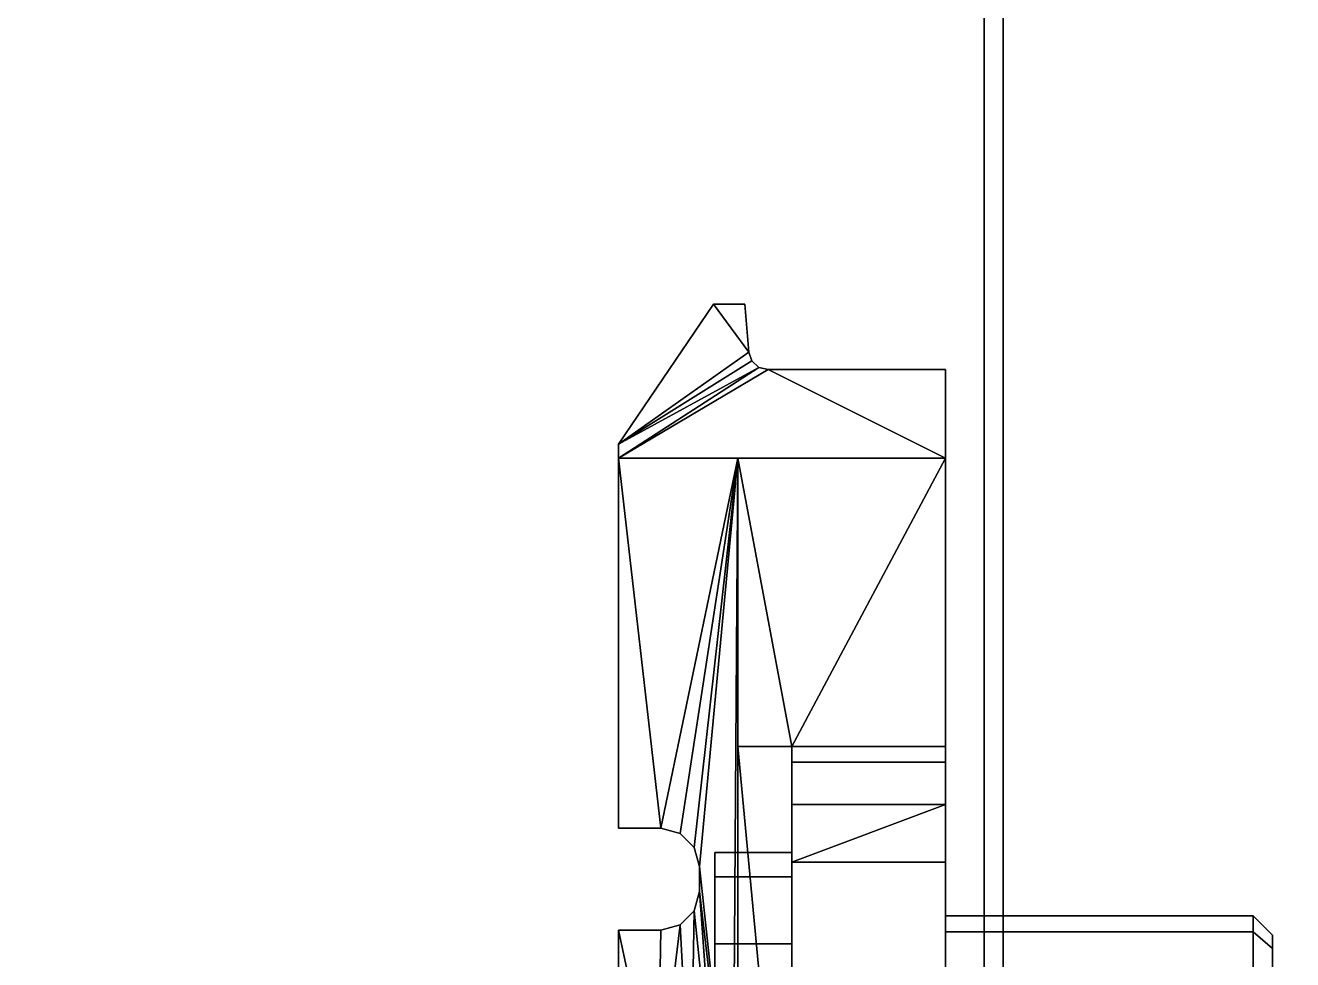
# Model space of a CAD drawing. Extents: x -80 to 3098, y -1530 to 80.
# Drawn here: x 738.57 to 771.52, y -521.79 to -497.5 of the extents above; entities that cross this region are included whole.
import ezdxf

# ---------------------------------------------------------------- set-up
doc = ezdxf.new("R2010")
doc.units = 0

# ---------------------------------------------------------------- blocks, each defined once
blk = doc.blocks.new('Kogan.alacena 2p torre.Suelo1', base_point=(18, 18, 20))
at = {"layer": 'Blanco', "color": 0}
for points in [[(18, 18, 20), (18, 575, 20), (744, 575, 20), (744, 18, 20)], [(18, 18, 38), (18, 575, 38), (744, 575, 38), (744, 18, 38)]]:
    blk.add_3dface(points, dxfattribs=at)
at = {"layer": 'blanco', "color": 0}
blk.add_3dface([(744, 575, 38), (744, 18, 38), (744, 18, 20), (744, 575, 20)], dxfattribs=at)
blk = doc.blocks.new('Kogan.alacena 2p torre.Suelo')
at = {"layer": 'Taladro', "extrusion": (-1, 0, 0)}
blk.add_circle((-67.92, 29, -744), 2.6, dxfattribs=at)
blk.add_circle((-67.92, 29, -744), 2.6, dxfattribs=at)
blk.add_circle((-67.92, 29, -744), 2.6, dxfattribs=at)
at = {"layer": 'Blanco'}
blk.add_blockref('Kogan.alacena 2p torre.Suelo1', (18, 18, 20), dxfattribs=at)
blk = doc.blocks.new('Kogan.alacena 2p torre.Techo1', base_point=(744, 18, 480))
at = {"layer": 'Blanco', "color": 0}
for points in [[(744, 18, 480), (744, 575, 480), (18, 575, 480), (18, 18, 480)], [(744, 18, 462), (744, 575, 462), (18, 575, 462), (18, 18, 462)], [(744, 18, 462), (744, 575, 462), (744, 575, 480), (744, 18, 480)]]:
    blk.add_3dface(points, dxfattribs=at)
blk = doc.blocks.new('Kogan.alacena 2p torre.Techo')
at = {"layer": 'Taladro', "extrusion": (-1, 0, 0)}
blk.add_circle((-67.92, 471, -744), 2.6, dxfattribs=at)
blk.add_circle((-67.92, 471, -744), 2.6, dxfattribs=at)
blk.add_circle((-67.92, 471, -744), 2.6, dxfattribs=at)
at = {"layer": 'Blanco'}
blk.add_blockref('Kogan.alacena 2p torre.Techo1', (744, 18, 480), dxfattribs=at)
blk = doc.blocks.new('Kogan.alacena 2p torre.Lateral Derecho1', base_point=(762, 18, 20))
at = {"layer": 'Blanco', "color": 0}
blk.add_3dface([(744, 18, 20), (744, 575, 20), (744, 575, 480), (744, 18, 480)], dxfattribs=at)
at = {"layer": 'blanco', "color": 0}
for points in [[(744, 18, 20), (744, 575, 20), (762, 575, 20), (762, 18, 20)], [(744, 575, 480), (744, 18, 480), (762, 18, 480), (762, 575, 480)]]:
    blk.add_3dface(points, dxfattribs=at)
blk = doc.blocks.new('Kogan.alacena 2p torre.Lateral Derecho2', base_point=(742.5, 60.75, 384))
at = {"layer": 'ACCESSORY', "color": 0, "invisible_edges": 8}
for points in [[(736.47, 75.25, 363.75), (737.386, 74.006, 363.75), (734, 71.611, 363.75), (736.47, 75.25, 363.75)], [(736.47, 75.25, 353.25), (734, 71.611, 353.25), (737.386, 74.006, 353.25), (736.47, 75.25, 353.25)], [(736.47, 75.25, 363.75), (737.277, 75.25, 363.75), (737.386, 74.006, 363.75), (736.47, 75.25, 363.75)], [(737.277, 75.25, 353.25), (736.47, 75.25, 353.25), (737.386, 74.006, 353.25), (737.277, 75.25, 353.25)], [(737.386, 74.006, 363.75), (737.466, 73.775, 363.75), (734, 71.611, 363.75), (737.386, 74.006, 363.75)], [(737.466, 73.775, 353.25), (737.386, 74.006, 353.25), (734, 71.611, 353.25), (737.466, 73.775, 353.25)], [(737.466, 73.775, 363.75), (737.647, 73.61, 363.75), (734, 71.611, 363.75), (737.466, 73.775, 363.75)], [(737.466, 73.775, 353.25), (734, 71.611, 353.25), (737.647, 73.61, 353.25), (737.466, 73.775, 353.25)], [(737.884, 73.55, 363.75), (734, 71.25, 363.75), (737.647, 73.61, 363.75), (737.884, 73.55, 363.75)], [(734, 71.611, 363.75), (737.647, 73.61, 363.75), (734, 71.25, 363.75), (734, 71.611, 363.75)], [(737.647, 73.61, 353.25), (734, 71.25, 353.25), (737.884, 73.55, 353.25), (737.647, 73.61, 353.25)], [(734, 71.611, 353.25), (734, 71.25, 353.25), (737.647, 73.61, 353.25), (734, 71.611, 353.25)], [(742.5, 71.25, 363.75), (734, 71.25, 363.75), (737.884, 73.55, 363.75), (742.5, 71.25, 363.75)], [(742.5, 71.25, 353.25), (737.884, 73.55, 353.25), (734, 71.25, 353.25), (742.5, 71.25, 353.25)], [(737.884, 73.55, 363.75), (737.647, 73.61, 363.75), (737.647, 73.61, 353.25), (737.884, 73.55, 363.75)], [(737.884, 73.55, 353.25), (737.884, 73.55, 363.75), (737.647, 73.61, 353.25), (737.884, 73.55, 353.25)], [(742.5, 73.55, 363.75), (742.5, 71.25, 363.75), (737.884, 73.55, 363.75), (742.5, 73.55, 363.75)], [(742.5, 73.55, 353.25), (737.884, 73.55, 353.25), (742.5, 71.25, 353.25), (742.5, 73.55, 353.25)], [(742.5, 73.55, 363.75), (742.5, 71.25, 353.25), (742.5, 71.25, 363.75), (742.5, 73.55, 363.75)], [(742.5, 73.55, 353.25), (742.5, 71.25, 353.25), (742.5, 73.55, 363.75), (742.5, 73.55, 353.25)], [(734, 71.25, 363.75), (734, 71.611, 353.25), (734, 71.611, 363.75), (734, 71.25, 363.75)], [(734, 71.25, 363.75), (734, 71.25, 353.25), (734, 71.611, 353.25), (734, 71.25, 363.75)], [(734, 71.25, 364), (737.1, 71.25, 364), (735.1, 61.63, 364), (734, 71.25, 364)], [(734, 61.63, 364), (734, 71.25, 364), (735.1, 61.63, 364), (734, 61.63, 364)], [(734, 71.25, 364), (734, 61.63, 364), (734, 71.25, 363.75), (734, 71.25, 364)], [(734, 71.25, 363.75), (734, 61.63, 364), (734, 71.25, 353.25), (734, 71.25, 363.75)], [(734, 61.63, 353), (734, 71.25, 353.25), (734, 61.63, 364), (734, 61.63, 353)], [(734, 71.25, 353), (734, 71.25, 353.25), (734, 61.63, 353), (734, 71.25, 353)], [(742.5, 71.25, 353.25), (734, 71.25, 353.25), (737.1, 71.25, 353), (742.5, 71.25, 353.25)], [(734, 71.25, 353), (737.1, 71.25, 353), (734, 71.25, 353.25), (734, 71.25, 353)], [(734, 71.25, 353), (735.1, 61.63, 353), (737.1, 71.25, 353), (734, 71.25, 353)], [(734, 71.25, 353), (734, 61.63, 353), (735.1, 61.63, 353), (734, 71.25, 353)], [(735.1, 61.63, 364), (737.1, 71.25, 364), (735.6, 61.496, 364), (735.1, 61.63, 364)], [(735.1, 61.63, 353), (735.6, 61.496, 353), (737.1, 71.25, 353), (735.1, 61.63, 353)], [(735.966, 61.13, 364), (735.6, 61.496, 364), (737.1, 71.25, 364), (735.966, 61.13, 364)], [(735.6, 61.496, 353), (735.966, 61.13, 353), (737.1, 71.25, 353), (735.6, 61.496, 353)], [(736.1, 60.63, 364), (735.966, 61.13, 364), (737.1, 71.25, 364), (736.1, 60.63, 364)], [(735.966, 61.13, 353), (736.1, 60.63, 353), (737.1, 71.25, 353), (735.966, 61.13, 353)], [(736.966, 52.667, 364), (736.1, 60.63, 364), (737.1, 71.25, 364), (736.966, 52.667, 364)], [(737.1, 71.25, 353), (736.1, 60.63, 353), (736.966, 52.667, 353), (737.1, 71.25, 353)], [(736.966, 52.667, 364), (737.1, 71.25, 364), (737.1, 43.25, 364), (736.966, 52.667, 364)], [(737.1, 71.25, 353), (736.966, 52.667, 353), (737.1, 43.25, 353), (737.1, 71.25, 353)], [(737.1, 71.25, 367), (742.5, 71.25, 367), (738.5, 63.75, 367), (737.1, 71.25, 367)], [(737.1, 63.75, 367), (737.1, 71.25, 367), (738.5, 63.75, 367), (737.1, 63.75, 367)], [(737.1, 71.25, 367), (737.1, 63.75, 367), (737.1, 71.25, 364), (737.1, 71.25, 367)], [(742.5, 71.25, 367), (737.1, 71.25, 367), (737.1, 71.25, 364), (742.5, 71.25, 367)], [(742.5, 71.25, 363.75), (742.5, 71.25, 367), (737.1, 71.25, 364), (742.5, 71.25, 363.75)], [(737.1, 71.25, 364), (737.1, 63.75, 367), (737.1, 43.25, 364), (737.1, 71.25, 364)], [(742.5, 71.25, 350), (742.5, 71.25, 353.25), (737.1, 71.25, 353), (742.5, 71.25, 350)], [(737.1, 71.25, 353), (737.1, 43.25, 353), (737.1, 63.75, 350), (737.1, 71.25, 353)], [(737.1, 71.25, 350), (737.1, 71.25, 353), (737.1, 63.75, 350), (737.1, 71.25, 350)], [(737.1, 71.25, 350), (742.5, 71.25, 350), (737.1, 71.25, 353), (737.1, 71.25, 350)], [(737.1, 63.75, 350), (738.5, 63.75, 350), (737.1, 71.25, 350), (737.1, 63.75, 350)], [(742.5, 71.25, 367), (742.5, 63.75, 367), (738.5, 63.75, 367), (742.5, 71.25, 367)], [(742.5, 71.25, 367), (742.5, 71.25, 363.75), (742.5, 63.75, 367), (742.5, 71.25, 367)], [(742.5, 63.75, 367), (742.5, 71.25, 363.75), (742.5, 63.75, 350), (742.5, 63.75, 367)], [(742.5, 71.25, 353.25), (742.5, 63.75, 350), (742.5, 71.25, 363.75), (742.5, 71.25, 353.25)], [(742.5, 71.25, 350), (742.5, 63.75, 350), (742.5, 71.25, 353.25), (742.5, 71.25, 350)], [(738.5, 48.75, 367), (737.1, 43.25, 367), (737.1, 63.75, 367), (738.5, 48.75, 367)], [(737.1, 43.25, 367), (737.1, 43.25, 364), (737.1, 63.75, 367), (737.1, 43.25, 367)], [(738.5, 63.75, 367), (738.5, 48.75, 367), (737.1, 63.75, 367), (738.5, 63.75, 367)], [(737.1, 43.25, 353), (737.1, 43.25, 350), (737.1, 63.75, 350), (737.1, 43.25, 353)], [(738.5, 63.75, 350), (737.1, 63.75, 350), (738.5, 48.75, 350), (738.5, 63.75, 350)], [(737.1, 63.75, 350), (737.1, 43.25, 350), (738.5, 48.75, 350), (737.1, 63.75, 350)], [(738.5, 63.75, 381), (738.5, 63.348, 382.5), (738.5, 56.25, 379.25), (738.5, 63.75, 381)], [(738.5, 63.75, 367), (738.5, 63.75, 381), (738.5, 56.25, 379.25), (738.5, 63.75, 367)], [(738.5, 63.75, 367), (738.5, 60.364, 376.875), (738.5, 61, 374.5), (738.5, 63.75, 367)], [(738.5, 63.75, 367), (738.5, 61, 374.5), (738.5, 60.364, 372.125), (738.5, 63.75, 367)], [(738.5, 63.75, 367), (738.5, 60.364, 372.125), (738.5, 58.625, 370.386), (738.5, 63.75, 367)], [(738.5, 63.75, 367), (738.5, 58.625, 370.386), (738.5, 56.25, 369.75), (738.5, 63.75, 367)], [(738.5, 63.75, 367), (738.5, 56.25, 369.75), (738.5, 48.75, 367), (738.5, 63.75, 367)], [(738.5, 48.75, 350), (738.5, 56.25, 347.25), (738.5, 63.75, 350), (738.5, 48.75, 350)], [(738.5, 56.25, 347.25), (738.5, 58.625, 346.614), (738.5, 63.75, 350), (738.5, 56.25, 347.25)], [(738.5, 58.625, 346.614), (738.5, 60.364, 344.875), (738.5, 63.75, 350), (738.5, 58.625, 346.614)], [(738.5, 60.364, 344.875), (738.5, 61, 342.5), (738.5, 63.75, 350), (738.5, 60.364, 344.875)], [(738.5, 63.75, 350), (738.5, 61, 342.5), (738.5, 63.75, 336), (738.5, 63.75, 350)], [(738.5, 61, 342.5), (738.5, 60.364, 340.125), (738.5, 63.75, 336), (738.5, 61, 342.5)], [(738.5, 60.364, 340.125), (738.5, 58.625, 338.386), (738.5, 63.75, 336), (738.5, 60.364, 340.125)], [(738.5, 58.625, 338.386), (738.5, 63.348, 334.5), (738.5, 63.75, 336), (738.5, 58.625, 338.386)], [(742.5, 63.75, 381), (742.5, 56.25, 377.6), (742.5, 60.75, 384), (742.5, 63.75, 381)], [(742.5, 63.348, 382.5), (742.5, 63.75, 381), (742.5, 60.75, 384), (742.5, 63.348, 382.5)], [(742.5, 63.75, 381), (742.5, 57.8, 377.185), (742.5, 56.25, 377.6), (742.5, 63.75, 381)], [(742.5, 63.75, 381), (742.5, 63.75, 367), (742.5, 56.25, 371.4), (742.5, 63.75, 381)], [(742.5, 63.75, 381), (742.5, 58.935, 376.05), (742.5, 57.8, 377.185), (742.5, 63.75, 381)], [(742.5, 63.75, 381), (742.5, 59.35, 374.5), (742.5, 58.935, 376.05), (742.5, 63.75, 381)], [(742.5, 63.75, 381), (742.5, 58.935, 372.95), (742.5, 59.35, 374.5), (742.5, 63.75, 381)], [(742.5, 63.75, 367), (742.5, 52.025, 361.525), (742.5, 56.25, 371.4), (742.5, 63.75, 367)], [(742.5, 52.025, 361.525), (742.5, 63.75, 367), (742.5, 52.3, 360.5), (742.5, 52.025, 361.525)], [(742.5, 52.3, 360.5), (742.5, 63.75, 367), (742.5, 63.75, 350), (742.5, 52.3, 360.5)], [(742.5, 52.3, 360.5), (742.5, 63.75, 350), (742.5, 52.3, 356.5), (742.5, 52.3, 360.5)], [(742.5, 52.025, 355.475), (742.5, 52.3, 356.5), (742.5, 63.75, 350), (742.5, 52.025, 355.475)], [(742.5, 56.25, 345.6), (742.5, 52.025, 355.475), (742.5, 63.75, 350), (742.5, 56.25, 345.6)], [(742.5, 57.8, 345.185), (742.5, 56.25, 345.6), (742.5, 63.75, 350), (742.5, 57.8, 345.185)], [(742.5, 58.935, 344.05), (742.5, 57.8, 345.185), (742.5, 63.75, 350), (742.5, 58.935, 344.05)], [(742.5, 59.35, 342.5), (742.5, 58.935, 344.05), (742.5, 63.75, 350), (742.5, 59.35, 342.5)], [(742.5, 63.75, 336), (742.5, 59.35, 342.5), (742.5, 63.75, 350), (742.5, 63.75, 336)], [(742.5, 59.35, 342.5), (742.5, 63.75, 336), (742.5, 58.935, 340.95), (742.5, 59.35, 342.5)], [(742.5, 57.8, 339.815), (742.5, 58.935, 340.95), (742.5, 63.75, 336), (742.5, 57.8, 339.815)], [(742.5, 60.75, 333), (742.5, 57.8, 339.815), (742.5, 63.75, 336), (742.5, 60.75, 333)], [(742.5, 63.75, 336), (742.5, 63.348, 334.5), (742.5, 60.75, 333), (742.5, 63.75, 336)], [(738.5, 63.348, 382.5), (738.5, 62.25, 383.598), (738.5, 56.25, 379.25), (738.5, 63.348, 382.5)], [(738.5, 62.25, 333.402), (738.5, 63.348, 334.5), (738.5, 58.625, 338.386), (738.5, 62.25, 333.402)], [(742.5, 62.25, 383.598), (742.5, 63.348, 382.5), (742.5, 60.75, 384), (742.5, 62.25, 383.598)], [(742.5, 63.348, 334.5), (742.5, 62.25, 333.402), (742.5, 60.75, 333), (742.5, 63.348, 334.5)], [(742.5, 60.75, 384), (738.5, 60.75, 384), (742.5, 62.25, 383.598), (742.5, 60.75, 384)], [(738.5, 62.25, 383.598), (738.5, 60.75, 384), (738.5, 56.25, 379.25), (738.5, 62.25, 383.598)], [(738.5, 62.25, 383.598), (742.5, 62.25, 383.598), (738.5, 60.75, 384), (738.5, 62.25, 383.598)], [(738.5, 62.25, 333.402), (738.5, 58.625, 338.386), (738.5, 60.75, 333), (738.5, 62.25, 333.402)], [(736.5, 60.364, 376.875), (736.5, 52.136, 376.875), (736.5, 61, 374.5), (736.5, 60.364, 376.875)], [(736.5, 52.136, 376.875), (736.5, 51.5, 374.5), (736.5, 61, 374.5), (736.5, 52.136, 376.875)], [(736.5, 61, 374.5), (736.5, 51.5, 374.5), (736.5, 60.364, 372.125), (736.5, 61, 374.5)], [(736.5, 60.364, 344.875), (736.5, 52.136, 344.875), (736.5, 61, 342.5), (736.5, 60.364, 344.875)], [(736.5, 52.136, 344.875), (736.5, 51.5, 342.5), (736.5, 61, 342.5), (736.5, 52.136, 344.875)], [(736.5, 61, 342.5), (736.5, 51.5, 342.5), (736.5, 60.364, 340.125), (736.5, 61, 342.5)], [(736.1, 59.98, 364), (736.1, 60.63, 364), (736.966, 52.667, 364), (736.1, 59.98, 364)], [(736.1, 59.98, 353), (736.966, 52.667, 353), (736.1, 60.63, 353), (736.1, 59.98, 353)], [(738.5, 60.75, 384), (738.5, 51.75, 384), (738.5, 56.25, 379.25), (738.5, 60.75, 384)], [(738.5, 58.625, 338.386), (738.5, 56.25, 337.75), (738.5, 60.75, 333), (738.5, 58.625, 338.386)], [(738.5, 60.75, 333), (738.5, 56.25, 337.75), (738.5, 51.75, 333), (738.5, 60.75, 333)], [(742.5, 60.75, 384), (742.5, 56.25, 377.6), (742.5, 51.75, 384), (742.5, 60.75, 384)], [(742.5, 56.25, 339.4), (742.5, 57.8, 339.815), (742.5, 60.75, 333), (742.5, 56.25, 339.4)], [(742.5, 51.75, 333), (742.5, 56.25, 339.4), (742.5, 60.75, 333), (742.5, 51.75, 333)], [(736.5, 58.625, 378.614), (736.5, 53.875, 378.614), (736.5, 60.364, 376.875), (736.5, 58.625, 378.614)], [(736.5, 52.136, 376.875), (736.5, 60.364, 376.875), (736.5, 53.875, 378.614), (736.5, 52.136, 376.875)], [(736.5, 52.136, 372.125), (736.5, 60.364, 372.125), (736.5, 51.5, 374.5), (736.5, 52.136, 372.125)], [(736.5, 58.625, 370.386), (736.5, 60.364, 372.125), (736.5, 52.136, 372.125), (736.5, 58.625, 370.386)], [(736.5, 58.625, 346.614), (736.5, 53.875, 346.614), (736.5, 60.364, 344.875), (736.5, 58.625, 346.614)], [(736.5, 52.136, 344.875), (736.5, 60.364, 344.875), (736.5, 53.875, 346.614), (736.5, 52.136, 344.875)], [(736.5, 52.136, 340.125), (736.5, 60.364, 340.125), (736.5, 51.5, 342.5), (736.5, 52.136, 340.125)], [(736.5, 58.625, 338.386), (736.5, 60.364, 340.125), (736.5, 52.136, 340.125), (736.5, 58.625, 338.386)], [(736.1, 59.98, 364), (736.573, 53.484, 364), (735.966, 59.48, 364), (736.1, 59.98, 364)], [(735.966, 59.48, 353), (736.573, 53.484, 353), (736.1, 59.98, 353), (735.966, 59.48, 353)], [(736.573, 53.484, 364), (736.1, 59.98, 364), (736.966, 52.667, 364), (736.573, 53.484, 364)], [(736.573, 53.484, 353), (736.966, 52.667, 353), (736.1, 59.98, 353), (736.573, 53.484, 353)], [(735.6, 59.114, 364), (735.966, 59.48, 364), (735.875, 54.063, 364), (735.6, 59.114, 364)], [(735.6, 59.114, 353), (735.875, 54.063, 353), (735.966, 59.48, 353), (735.6, 59.114, 353)], [(735.875, 54.063, 364), (735.966, 59.48, 364), (736.573, 53.484, 364), (735.875, 54.063, 364)], [(736.573, 53.484, 353), (735.966, 59.48, 353), (735.875, 54.063, 353), (736.573, 53.484, 353)], [(734, 54.3, 364), (734, 58.98, 364), (735, 54.3, 364), (734, 54.3, 364)], [(734, 58.98, 364), (734, 54.3, 364), (734, 58.98, 353), (734, 58.98, 364)], [(734, 58.98, 364), (735.1, 58.98, 364), (735, 54.3, 364), (734, 58.98, 364)], [(734, 54.3, 364), (734, 54.3, 353), (734, 58.98, 353), (734, 54.3, 364)], [(734, 58.98, 353), (734, 54.3, 353), (735, 54.3, 353), (734, 58.98, 353)], [(735.1, 58.98, 353), (734, 58.98, 353), (735, 54.3, 353), (735.1, 58.98, 353)], [(735.1, 58.98, 364), (735.6, 59.114, 364), (735, 54.3, 364), (735.1, 58.98, 364)], [(735, 54.3, 364), (735.6, 59.114, 364), (735.875, 54.063, 364), (735, 54.3, 364)], [(735, 54.3, 353), (735.875, 54.063, 353), (735.6, 59.114, 353), (735, 54.3, 353)], [(735.1, 58.98, 353), (735, 54.3, 353), (735.6, 59.114, 353), (735.1, 58.98, 353)], [(751, 58.502, 375.8), (751, 58.85, 374.5), (751, 53.65, 374.5), (751, 58.502, 375.8)], [(751, 53.65, 374.5), (751, 58.85, 374.5), (751, 53.998, 373.2), (751, 53.65, 374.5)], [(751, 58.502, 373.2), (751, 53.998, 373.2), (751, 58.85, 374.5), (751, 58.502, 373.2)], [(751, 58.502, 343.8), (751, 58.85, 342.5), (751, 53.65, 342.5), (751, 58.502, 343.8)], [(751, 53.65, 342.5), (751, 58.85, 342.5), (751, 53.998, 341.2), (751, 53.65, 342.5)], [(751, 58.502, 341.2), (751, 53.998, 341.2), (751, 58.85, 342.5), (751, 58.502, 341.2)], [(736.5, 56.25, 379.25), (736.5, 53.875, 378.614), (736.5, 58.625, 378.614), (736.5, 56.25, 379.25)], [(736.5, 53.875, 370.386), (736.5, 58.625, 370.386), (736.5, 52.136, 372.125), (736.5, 53.875, 370.386)], [(736.5, 53.875, 370.386), (736.5, 56.25, 369.75), (736.5, 58.625, 370.386), (736.5, 53.875, 370.386)], [(736.5, 56.25, 347.25), (736.5, 53.875, 346.614), (736.5, 58.625, 346.614), (736.5, 56.25, 347.25)], [(736.5, 53.875, 338.386), (736.5, 58.625, 338.386), (736.5, 52.136, 340.125), (736.5, 53.875, 338.386)], [(736.5, 53.875, 338.386), (736.5, 56.25, 337.75), (736.5, 58.625, 338.386), (736.5, 53.875, 338.386)], [(751, 58.502, 375.8), (751, 53.998, 375.8), (751, 57.55, 376.752), (751, 58.502, 375.8)], [(751, 53.998, 375.8), (751, 58.502, 375.8), (751, 53.65, 374.5), (751, 53.998, 375.8)], [(751, 54.95, 372.248), (751, 53.998, 373.2), (751, 58.502, 373.2), (751, 54.95, 372.248)], [(751, 57.55, 372.248), (751, 54.95, 372.248), (751, 58.502, 373.2), (751, 57.55, 372.248)], [(751, 58.502, 343.8), (751, 53.998, 343.8), (751, 57.55, 344.752), (751, 58.502, 343.8)], [(751, 53.998, 343.8), (751, 58.502, 343.8), (751, 53.65, 342.5), (751, 53.998, 343.8)], [(751, 54.95, 340.248), (751, 53.998, 341.2), (751, 58.502, 341.2), (751, 54.95, 340.248)], [(751, 57.55, 340.248), (751, 54.95, 340.248), (751, 58.502, 341.2), (751, 57.55, 340.248)]]:
    blk.add_3dface(points, dxfattribs=at)
at = {"layer": 'ACCESSORY', "color": 0}
for points in [[(734, 71.611, 363.75), (734, 71.611, 353.25), (736.47, 75.25, 353.25), (736.47, 75.25, 363.75)], [(737.277, 75.25, 353.25), (737.277, 75.25, 363.75), (736.47, 75.25, 363.75), (736.47, 75.25, 353.25)], [(737.277, 75.25, 363.75), (737.277, 75.25, 353.25), (737.386, 74.006, 353.25), (737.386, 74.006, 363.75)], [(737.386, 74.006, 363.75), (737.386, 74.006, 353.25), (737.466, 73.775, 353.25), (737.466, 73.775, 363.75)], [(737.466, 73.775, 363.75), (737.466, 73.775, 353.25), (737.647, 73.61, 353.25), (737.647, 73.61, 363.75)], [(737.884, 73.55, 353.25), (742.5, 73.55, 353.25), (742.5, 73.55, 363.75), (737.884, 73.55, 363.75)], [(734, 71.25, 363.75), (742.5, 71.25, 363.75), (737.1, 71.25, 364), (734, 71.25, 364)], [(738.5, 63.75, 350), (742.5, 63.75, 350), (742.5, 71.25, 350), (737.1, 71.25, 350)], [(742.5, 63.75, 381), (742.5, 63.348, 382.5), (738.5, 63.348, 382.5), (738.5, 63.75, 381)], [(738.5, 63.75, 381), (738.5, 63.75, 367), (742.5, 63.75, 367), (742.5, 63.75, 381)], [(738.5, 58.625, 378.614), (738.5, 60.364, 376.875), (738.5, 63.75, 367), (738.5, 56.25, 379.25)], [(738.5, 63.75, 336), (742.5, 63.75, 336), (742.5, 63.75, 350), (738.5, 63.75, 350)], [(742.5, 63.348, 334.5), (742.5, 63.75, 336), (738.5, 63.75, 336), (738.5, 63.348, 334.5)], [(742.5, 57.8, 371.815), (742.5, 58.935, 372.95), (742.5, 63.75, 381), (742.5, 56.25, 371.4)], [(742.5, 63.348, 382.5), (742.5, 62.25, 383.598), (738.5, 62.25, 383.598), (738.5, 63.348, 382.5)], [(742.5, 62.25, 333.402), (742.5, 63.348, 334.5), (738.5, 63.348, 334.5), (738.5, 62.25, 333.402)], [(742.5, 60.75, 333), (742.5, 62.25, 333.402), (738.5, 62.25, 333.402), (738.5, 60.75, 333)], [(735.1, 61.63, 364), (735.1, 61.63, 353), (734, 61.63, 353), (734, 61.63, 364)], [(735.6, 61.496, 353), (735.1, 61.63, 353), (735.1, 61.63, 364), (735.6, 61.496, 364)], [(735.966, 61.13, 353), (735.6, 61.496, 353), (735.6, 61.496, 364), (735.966, 61.13, 364)], [(736.1, 60.63, 353), (735.966, 61.13, 353), (735.966, 61.13, 364), (736.1, 60.63, 364)], [(738.5, 61, 374.5), (738.5, 60.364, 376.875), (736.5, 60.364, 376.875), (736.5, 61, 374.5)], [(738.5, 60.364, 372.125), (738.5, 61, 374.5), (736.5, 61, 374.5), (736.5, 60.364, 372.125)], [(738.5, 61, 342.5), (738.5, 60.364, 344.875), (736.5, 60.364, 344.875), (736.5, 61, 342.5)], [(738.5, 60.364, 340.125), (738.5, 61, 342.5), (736.5, 61, 342.5), (736.5, 60.364, 340.125)], [(736.1, 60.63, 353), (736.1, 60.63, 364), (736.1, 59.98, 364), (736.1, 59.98, 353)], [(742.5, 51.75, 384), (738.5, 51.75, 384), (738.5, 60.75, 384), (742.5, 60.75, 384)], [(738.5, 51.75, 333), (742.5, 51.75, 333), (742.5, 60.75, 333), (738.5, 60.75, 333)], [(738.5, 60.364, 376.875), (738.5, 58.625, 378.614), (736.5, 58.625, 378.614), (736.5, 60.364, 376.875)], [(738.5, 58.625, 370.386), (738.5, 60.364, 372.125), (736.5, 60.364, 372.125), (736.5, 58.625, 370.386)], [(738.5, 60.364, 344.875), (738.5, 58.625, 346.614), (736.5, 58.625, 346.614), (736.5, 60.364, 344.875)], [(738.5, 58.625, 338.386), (738.5, 60.364, 340.125), (736.5, 60.364, 340.125), (736.5, 58.625, 338.386)], [(735.966, 59.48, 353), (736.1, 59.98, 353), (736.1, 59.98, 364), (735.966, 59.48, 364)], [(735.6, 59.114, 353), (735.966, 59.48, 353), (735.966, 59.48, 364), (735.6, 59.114, 364)], [(750.5, 59.35, 374.5), (750.5, 58.935, 376.05), (742.5, 58.935, 376.05), (742.5, 59.35, 374.5)], [(750.5, 58.935, 372.95), (750.5, 59.35, 374.5), (742.5, 59.35, 374.5), (742.5, 58.935, 372.95)], [(750.5, 59.35, 342.5), (750.5, 58.935, 344.05), (742.5, 58.935, 344.05), (742.5, 59.35, 342.5)], [(750.5, 58.935, 340.95), (750.5, 59.35, 342.5), (742.5, 59.35, 342.5), (742.5, 58.935, 340.95)], [(750.5, 58.935, 376.05), (750.5, 59.35, 374.5), (751, 58.85, 374.5), (751, 58.502, 375.8)], [(750.5, 59.35, 374.5), (750.5, 58.935, 372.95), (751, 58.502, 373.2), (751, 58.85, 374.5)], [(750.5, 58.935, 344.05), (750.5, 59.35, 342.5), (751, 58.85, 342.5), (751, 58.502, 343.8)], [(750.5, 59.35, 342.5), (750.5, 58.935, 340.95), (751, 58.502, 341.2), (751, 58.85, 342.5)], [(735.1, 58.98, 353), (735.1, 58.98, 364), (734, 58.98, 364), (734, 58.98, 353)], [(735.1, 58.98, 353), (735.6, 59.114, 353), (735.6, 59.114, 364), (735.1, 58.98, 364)], [(750.5, 58.935, 376.05), (750.5, 57.8, 377.185), (742.5, 57.8, 377.185), (742.5, 58.935, 376.05)], [(750.5, 57.8, 371.815), (750.5, 58.935, 372.95), (742.5, 58.935, 372.95), (742.5, 57.8, 371.815)], [(750.5, 58.935, 344.05), (750.5, 57.8, 345.185), (742.5, 57.8, 345.185), (742.5, 58.935, 344.05)], [(750.5, 57.8, 339.815), (750.5, 58.935, 340.95), (742.5, 58.935, 340.95), (742.5, 57.8, 339.815)], [(750.5, 57.8, 377.185), (750.5, 58.935, 376.05), (751, 58.502, 375.8), (751, 57.55, 376.752)], [(750.5, 58.935, 372.95), (750.5, 57.8, 371.815), (751, 57.55, 372.248), (751, 58.502, 373.2)], [(750.5, 57.8, 345.185), (750.5, 58.935, 344.05), (751, 58.502, 343.8), (751, 57.55, 344.752)], [(750.5, 58.935, 340.95), (750.5, 57.8, 339.815), (751, 57.55, 340.248), (751, 58.502, 341.2)], [(738.5, 58.625, 378.614), (738.5, 56.25, 379.25), (736.5, 56.25, 379.25), (736.5, 58.625, 378.614)], [(738.5, 56.25, 369.75), (738.5, 58.625, 370.386), (736.5, 58.625, 370.386), (736.5, 56.25, 369.75)], [(738.5, 58.625, 346.614), (738.5, 56.25, 347.25), (736.5, 56.25, 347.25), (736.5, 58.625, 346.614)], [(738.5, 56.25, 337.75), (738.5, 58.625, 338.386), (736.5, 58.625, 338.386), (736.5, 56.25, 337.75)]]:
    blk.add_3dface(points, dxfattribs=at)
blk = doc.blocks.new('Kogan.alacena 2p torre.Lateral Derecho3', base_point=(742.5, 60.75, 145.5))
at = {"layer": 'ACCESSORY', "color": 0, "invisible_edges": 8}
for points in [[(736.47, 75.25, 125.25), (737.386, 74.006, 125.25), (734, 71.611, 125.25), (736.47, 75.25, 125.25)], [(736.47, 75.25, 114.75), (734, 71.611, 114.75), (737.386, 74.006, 114.75), (736.47, 75.25, 114.75)], [(736.47, 75.25, 125.25), (737.277, 75.25, 125.25), (737.386, 74.006, 125.25), (736.47, 75.25, 125.25)], [(737.277, 75.25, 114.75), (736.47, 75.25, 114.75), (737.386, 74.006, 114.75), (737.277, 75.25, 114.75)], [(737.386, 74.006, 125.25), (737.466, 73.775, 125.25), (734, 71.611, 125.25), (737.386, 74.006, 125.25)], [(737.466, 73.775, 114.75), (737.386, 74.006, 114.75), (734, 71.611, 114.75), (737.466, 73.775, 114.75)], [(737.466, 73.775, 125.25), (737.647, 73.61, 125.25), (734, 71.611, 125.25), (737.466, 73.775, 125.25)], [(737.466, 73.775, 114.75), (734, 71.611, 114.75), (737.647, 73.61, 114.75), (737.466, 73.775, 114.75)], [(737.884, 73.55, 125.25), (734, 71.25, 125.25), (737.647, 73.61, 125.25), (737.884, 73.55, 125.25)], [(734, 71.611, 125.25), (737.647, 73.61, 125.25), (734, 71.25, 125.25), (734, 71.611, 125.25)], [(737.647, 73.61, 114.75), (734, 71.25, 114.75), (737.884, 73.55, 114.75), (737.647, 73.61, 114.75)], [(734, 71.611, 114.75), (734, 71.25, 114.75), (737.647, 73.61, 114.75), (734, 71.611, 114.75)], [(742.5, 71.25, 125.25), (734, 71.25, 125.25), (737.884, 73.55, 125.25), (742.5, 71.25, 125.25)], [(742.5, 71.25, 114.75), (737.884, 73.55, 114.75), (734, 71.25, 114.75), (742.5, 71.25, 114.75)], [(737.884, 73.55, 125.25), (737.647, 73.61, 125.25), (737.647, 73.61, 114.75), (737.884, 73.55, 125.25)], [(737.884, 73.55, 114.75), (737.884, 73.55, 125.25), (737.647, 73.61, 114.75), (737.884, 73.55, 114.75)], [(742.5, 73.55, 125.25), (742.5, 71.25, 125.25), (737.884, 73.55, 125.25), (742.5, 73.55, 125.25)], [(742.5, 73.55, 114.75), (737.884, 73.55, 114.75), (742.5, 71.25, 114.75), (742.5, 73.55, 114.75)], [(742.5, 73.55, 125.25), (742.5, 71.25, 114.75), (742.5, 71.25, 125.25), (742.5, 73.55, 125.25)], [(742.5, 73.55, 114.75), (742.5, 71.25, 114.75), (742.5, 73.55, 125.25), (742.5, 73.55, 114.75)], [(734, 71.25, 125.25), (734, 71.611, 114.75), (734, 71.611, 125.25), (734, 71.25, 125.25)], [(734, 71.25, 125.25), (734, 71.25, 114.75), (734, 71.611, 114.75), (734, 71.25, 125.25)], [(734, 71.25, 125.5), (737.1, 71.25, 125.5), (735.1, 61.63, 125.5), (734, 71.25, 125.5)], [(734, 61.63, 125.5), (734, 71.25, 125.5), (735.1, 61.63, 125.5), (734, 61.63, 125.5)], [(734, 71.25, 125.5), (734, 61.63, 125.5), (734, 71.25, 125.25), (734, 71.25, 125.5)], [(734, 71.25, 125.25), (734, 61.63, 125.5), (734, 71.25, 114.75), (734, 71.25, 125.25)], [(734, 61.63, 114.5), (734, 71.25, 114.75), (734, 61.63, 125.5), (734, 61.63, 114.5)], [(734, 71.25, 114.5), (734, 71.25, 114.75), (734, 61.63, 114.5), (734, 71.25, 114.5)], [(742.5, 71.25, 114.75), (734, 71.25, 114.75), (737.1, 71.25, 114.5), (742.5, 71.25, 114.75)], [(734, 71.25, 114.5), (737.1, 71.25, 114.5), (734, 71.25, 114.75), (734, 71.25, 114.5)], [(734, 71.25, 114.5), (735.1, 61.63, 114.5), (737.1, 71.25, 114.5), (734, 71.25, 114.5)], [(734, 71.25, 114.5), (734, 61.63, 114.5), (735.1, 61.63, 114.5), (734, 71.25, 114.5)], [(735.1, 61.63, 125.5), (737.1, 71.25, 125.5), (735.6, 61.496, 125.5), (735.1, 61.63, 125.5)], [(735.1, 61.63, 114.5), (735.6, 61.496, 114.5), (737.1, 71.25, 114.5), (735.1, 61.63, 114.5)], [(735.966, 61.13, 125.5), (735.6, 61.496, 125.5), (737.1, 71.25, 125.5), (735.966, 61.13, 125.5)], [(735.6, 61.496, 114.5), (735.966, 61.13, 114.5), (737.1, 71.25, 114.5), (735.6, 61.496, 114.5)], [(736.1, 60.63, 125.5), (735.966, 61.13, 125.5), (737.1, 71.25, 125.5), (736.1, 60.63, 125.5)], [(735.966, 61.13, 114.5), (736.1, 60.63, 114.5), (737.1, 71.25, 114.5), (735.966, 61.13, 114.5)], [(736.966, 52.667, 125.5), (736.1, 60.63, 125.5), (737.1, 71.25, 125.5), (736.966, 52.667, 125.5)], [(737.1, 71.25, 114.5), (736.1, 60.63, 114.5), (736.966, 52.667, 114.5), (737.1, 71.25, 114.5)], [(736.966, 52.667, 125.5), (737.1, 71.25, 125.5), (737.1, 43.25, 125.5), (736.966, 52.667, 125.5)], [(737.1, 71.25, 114.5), (736.966, 52.667, 114.5), (737.1, 43.25, 114.5), (737.1, 71.25, 114.5)], [(737.1, 71.25, 128.5), (742.5, 71.25, 128.5), (738.5, 63.75, 128.5), (737.1, 71.25, 128.5)], [(737.1, 63.75, 128.5), (737.1, 71.25, 128.5), (738.5, 63.75, 128.5), (737.1, 63.75, 128.5)], [(737.1, 71.25, 128.5), (737.1, 63.75, 128.5), (737.1, 71.25, 125.5), (737.1, 71.25, 128.5)], [(742.5, 71.25, 128.5), (737.1, 71.25, 128.5), (737.1, 71.25, 125.5), (742.5, 71.25, 128.5)], [(742.5, 71.25, 125.25), (742.5, 71.25, 128.5), (737.1, 71.25, 125.5), (742.5, 71.25, 125.25)], [(737.1, 71.25, 125.5), (737.1, 63.75, 128.5), (737.1, 43.25, 125.5), (737.1, 71.25, 125.5)], [(742.5, 71.25, 111.5), (742.5, 71.25, 114.75), (737.1, 71.25, 114.5), (742.5, 71.25, 111.5)], [(737.1, 71.25, 114.5), (737.1, 43.25, 114.5), (737.1, 63.75, 111.5), (737.1, 71.25, 114.5)], [(737.1, 71.25, 111.5), (737.1, 71.25, 114.5), (737.1, 63.75, 111.5), (737.1, 71.25, 111.5)], [(737.1, 71.25, 111.5), (742.5, 71.25, 111.5), (737.1, 71.25, 114.5), (737.1, 71.25, 111.5)], [(737.1, 63.75, 111.5), (738.5, 63.75, 111.5), (737.1, 71.25, 111.5), (737.1, 63.75, 111.5)], [(742.5, 71.25, 128.5), (742.5, 63.75, 128.5), (738.5, 63.75, 128.5), (742.5, 71.25, 128.5)], [(742.5, 71.25, 128.5), (742.5, 71.25, 125.25), (742.5, 63.75, 128.5), (742.5, 71.25, 128.5)], [(742.5, 63.75, 128.5), (742.5, 71.25, 125.25), (742.5, 63.75, 111.5), (742.5, 63.75, 128.5)], [(742.5, 71.25, 114.75), (742.5, 63.75, 111.5), (742.5, 71.25, 125.25), (742.5, 71.25, 114.75)], [(742.5, 71.25, 111.5), (742.5, 63.75, 111.5), (742.5, 71.25, 114.75), (742.5, 71.25, 111.5)], [(738.5, 48.75, 128.5), (737.1, 43.25, 128.5), (737.1, 63.75, 128.5), (738.5, 48.75, 128.5)], [(737.1, 43.25, 128.5), (737.1, 43.25, 125.5), (737.1, 63.75, 128.5), (737.1, 43.25, 128.5)], [(738.5, 63.75, 128.5), (738.5, 48.75, 128.5), (737.1, 63.75, 128.5), (738.5, 63.75, 128.5)], [(737.1, 43.25, 114.5), (737.1, 43.25, 111.5), (737.1, 63.75, 111.5), (737.1, 43.25, 114.5)], [(738.5, 63.75, 111.5), (737.1, 63.75, 111.5), (738.5, 48.75, 111.5), (738.5, 63.75, 111.5)], [(737.1, 63.75, 111.5), (737.1, 43.25, 111.5), (738.5, 48.75, 111.5), (737.1, 63.75, 111.5)], [(738.5, 63.75, 142.5), (738.5, 63.348, 144), (738.5, 56.25, 140.75), (738.5, 63.75, 142.5)], [(738.5, 63.75, 128.5), (738.5, 63.75, 142.5), (738.5, 56.25, 140.75), (738.5, 63.75, 128.5)], [(738.5, 63.75, 128.5), (738.5, 60.364, 138.375), (738.5, 61, 136), (738.5, 63.75, 128.5)], [(738.5, 63.75, 128.5), (738.5, 61, 136), (738.5, 60.364, 133.625), (738.5, 63.75, 128.5)], [(738.5, 63.75, 128.5), (738.5, 60.364, 133.625), (738.5, 58.625, 131.886), (738.5, 63.75, 128.5)], [(738.5, 63.75, 128.5), (738.5, 58.625, 131.886), (738.5, 56.25, 131.25), (738.5, 63.75, 128.5)], [(738.5, 63.75, 128.5), (738.5, 56.25, 131.25), (738.5, 48.75, 128.5), (738.5, 63.75, 128.5)], [(738.5, 48.75, 111.5), (738.5, 56.25, 108.75), (738.5, 63.75, 111.5), (738.5, 48.75, 111.5)], [(738.5, 56.25, 108.75), (738.5, 58.625, 108.114), (738.5, 63.75, 111.5), (738.5, 56.25, 108.75)], [(738.5, 58.625, 108.114), (738.5, 60.364, 106.375), (738.5, 63.75, 111.5), (738.5, 58.625, 108.114)], [(738.5, 60.364, 106.375), (738.5, 61, 104), (738.5, 63.75, 111.5), (738.5, 60.364, 106.375)], [(738.5, 63.75, 111.5), (738.5, 61, 104), (738.5, 63.75, 97.5), (738.5, 63.75, 111.5)], [(738.5, 61, 104), (738.5, 60.364, 101.625), (738.5, 63.75, 97.5), (738.5, 61, 104)], [(738.5, 60.364, 101.625), (738.5, 58.625, 99.886), (738.5, 63.75, 97.5), (738.5, 60.364, 101.625)], [(738.5, 58.625, 99.886), (738.5, 63.348, 96), (738.5, 63.75, 97.5), (738.5, 58.625, 99.886)], [(742.5, 63.75, 142.5), (742.5, 56.25, 139.1), (742.5, 60.75, 145.5), (742.5, 63.75, 142.5)], [(742.5, 63.348, 144), (742.5, 63.75, 142.5), (742.5, 60.75, 145.5), (742.5, 63.348, 144)], [(742.5, 63.75, 142.5), (742.5, 57.8, 138.685), (742.5, 56.25, 139.1), (742.5, 63.75, 142.5)], [(742.5, 63.75, 142.5), (742.5, 63.75, 128.5), (742.5, 56.25, 132.9), (742.5, 63.75, 142.5)], [(742.5, 63.75, 142.5), (742.5, 58.935, 137.55), (742.5, 57.8, 138.685), (742.5, 63.75, 142.5)], [(742.5, 63.75, 142.5), (742.5, 59.35, 136), (742.5, 58.935, 137.55), (742.5, 63.75, 142.5)], [(742.5, 63.75, 142.5), (742.5, 58.935, 134.45), (742.5, 59.35, 136), (742.5, 63.75, 142.5)], [(742.5, 63.75, 128.5), (742.5, 52.025, 123.025), (742.5, 56.25, 132.9), (742.5, 63.75, 128.5)], [(742.5, 52.025, 123.025), (742.5, 63.75, 128.5), (742.5, 52.3, 122), (742.5, 52.025, 123.025)], [(742.5, 52.3, 122), (742.5, 63.75, 128.5), (742.5, 63.75, 111.5), (742.5, 52.3, 122)], [(742.5, 52.3, 122), (742.5, 63.75, 111.5), (742.5, 52.3, 118), (742.5, 52.3, 122)], [(742.5, 52.025, 116.975), (742.5, 52.3, 118), (742.5, 63.75, 111.5), (742.5, 52.025, 116.975)], [(742.5, 56.25, 107.1), (742.5, 52.025, 116.975), (742.5, 63.75, 111.5), (742.5, 56.25, 107.1)], [(742.5, 57.8, 106.685), (742.5, 56.25, 107.1), (742.5, 63.75, 111.5), (742.5, 57.8, 106.685)], [(742.5, 58.935, 105.55), (742.5, 57.8, 106.685), (742.5, 63.75, 111.5), (742.5, 58.935, 105.55)], [(742.5, 59.35, 104), (742.5, 58.935, 105.55), (742.5, 63.75, 111.5), (742.5, 59.35, 104)], [(742.5, 63.75, 97.5), (742.5, 59.35, 104), (742.5, 63.75, 111.5), (742.5, 63.75, 97.5)], [(742.5, 59.35, 104), (742.5, 63.75, 97.5), (742.5, 58.935, 102.45), (742.5, 59.35, 104)], [(742.5, 57.8, 101.315), (742.5, 58.935, 102.45), (742.5, 63.75, 97.5), (742.5, 57.8, 101.315)], [(742.5, 60.75, 94.5), (742.5, 57.8, 101.315), (742.5, 63.75, 97.5), (742.5, 60.75, 94.5)], [(742.5, 63.75, 97.5), (742.5, 63.348, 96), (742.5, 60.75, 94.5), (742.5, 63.75, 97.5)], [(738.5, 63.348, 144), (738.5, 62.25, 145.098), (738.5, 56.25, 140.75), (738.5, 63.348, 144)], [(738.5, 62.25, 94.902), (738.5, 63.348, 96), (738.5, 58.625, 99.886), (738.5, 62.25, 94.902)], [(742.5, 62.25, 145.098), (742.5, 63.348, 144), (742.5, 60.75, 145.5), (742.5, 62.25, 145.098)], [(742.5, 63.348, 96), (742.5, 62.25, 94.902), (742.5, 60.75, 94.5), (742.5, 63.348, 96)], [(742.5, 60.75, 145.5), (738.5, 60.75, 145.5), (742.5, 62.25, 145.098), (742.5, 60.75, 145.5)], [(738.5, 62.25, 145.098), (738.5, 60.75, 145.5), (738.5, 56.25, 140.75), (738.5, 62.25, 145.098)], [(738.5, 62.25, 145.098), (742.5, 62.25, 145.098), (738.5, 60.75, 145.5), (738.5, 62.25, 145.098)], [(738.5, 62.25, 94.902), (738.5, 58.625, 99.886), (738.5, 60.75, 94.5), (738.5, 62.25, 94.902)], [(736.5, 60.364, 138.375), (736.5, 52.136, 138.375), (736.5, 61, 136), (736.5, 60.364, 138.375)], [(736.5, 52.136, 138.375), (736.5, 51.5, 136), (736.5, 61, 136), (736.5, 52.136, 138.375)], [(736.5, 61, 136), (736.5, 51.5, 136), (736.5, 60.364, 133.625), (736.5, 61, 136)], [(736.5, 60.364, 106.375), (736.5, 52.136, 106.375), (736.5, 61, 104), (736.5, 60.364, 106.375)], [(736.5, 52.136, 106.375), (736.5, 51.5, 104), (736.5, 61, 104), (736.5, 52.136, 106.375)], [(736.5, 61, 104), (736.5, 51.5, 104), (736.5, 60.364, 101.625), (736.5, 61, 104)], [(736.1, 59.98, 125.5), (736.1, 60.63, 125.5), (736.966, 52.667, 125.5), (736.1, 59.98, 125.5)], [(736.1, 59.98, 114.5), (736.966, 52.667, 114.5), (736.1, 60.63, 114.5), (736.1, 59.98, 114.5)], [(738.5, 60.75, 145.5), (738.5, 51.75, 145.5), (738.5, 56.25, 140.75), (738.5, 60.75, 145.5)], [(738.5, 58.625, 99.886), (738.5, 56.25, 99.25), (738.5, 60.75, 94.5), (738.5, 58.625, 99.886)], [(738.5, 60.75, 94.5), (738.5, 56.25, 99.25), (738.5, 51.75, 94.5), (738.5, 60.75, 94.5)], [(742.5, 60.75, 145.5), (742.5, 56.25, 139.1), (742.5, 51.75, 145.5), (742.5, 60.75, 145.5)], [(742.5, 56.25, 100.9), (742.5, 57.8, 101.315), (742.5, 60.75, 94.5), (742.5, 56.25, 100.9)], [(742.5, 51.75, 94.5), (742.5, 56.25, 100.9), (742.5, 60.75, 94.5), (742.5, 51.75, 94.5)], [(736.5, 58.625, 140.114), (736.5, 53.875, 140.114), (736.5, 60.364, 138.375), (736.5, 58.625, 140.114)], [(736.5, 52.136, 138.375), (736.5, 60.364, 138.375), (736.5, 53.875, 140.114), (736.5, 52.136, 138.375)], [(736.5, 52.136, 133.625), (736.5, 60.364, 133.625), (736.5, 51.5, 136), (736.5, 52.136, 133.625)], [(736.5, 58.625, 131.886), (736.5, 60.364, 133.625), (736.5, 52.136, 133.625), (736.5, 58.625, 131.886)], [(736.5, 58.625, 108.114), (736.5, 53.875, 108.114), (736.5, 60.364, 106.375), (736.5, 58.625, 108.114)], [(736.5, 52.136, 106.375), (736.5, 60.364, 106.375), (736.5, 53.875, 108.114), (736.5, 52.136, 106.375)], [(736.5, 52.136, 101.625), (736.5, 60.364, 101.625), (736.5, 51.5, 104), (736.5, 52.136, 101.625)], [(736.5, 58.625, 99.886), (736.5, 60.364, 101.625), (736.5, 52.136, 101.625), (736.5, 58.625, 99.886)], [(736.1, 59.98, 125.5), (736.573, 53.484, 125.5), (735.966, 59.48, 125.5), (736.1, 59.98, 125.5)], [(735.966, 59.48, 114.5), (736.573, 53.484, 114.5), (736.1, 59.98, 114.5), (735.966, 59.48, 114.5)], [(736.573, 53.484, 125.5), (736.1, 59.98, 125.5), (736.966, 52.667, 125.5), (736.573, 53.484, 125.5)], [(736.573, 53.484, 114.5), (736.966, 52.667, 114.5), (736.1, 59.98, 114.5), (736.573, 53.484, 114.5)], [(735.6, 59.114, 125.5), (735.966, 59.48, 125.5), (735.875, 54.063, 125.5), (735.6, 59.114, 125.5)], [(735.6, 59.114, 114.5), (735.875, 54.063, 114.5), (735.966, 59.48, 114.5), (735.6, 59.114, 114.5)], [(735.875, 54.063, 125.5), (735.966, 59.48, 125.5), (736.573, 53.484, 125.5), (735.875, 54.063, 125.5)], [(736.573, 53.484, 114.5), (735.966, 59.48, 114.5), (735.875, 54.063, 114.5), (736.573, 53.484, 114.5)], [(734, 54.3, 125.5), (734, 58.98, 125.5), (735, 54.3, 125.5), (734, 54.3, 125.5)], [(734, 58.98, 125.5), (734, 54.3, 125.5), (734, 58.98, 114.5), (734, 58.98, 125.5)], [(734, 58.98, 125.5), (735.1, 58.98, 125.5), (735, 54.3, 125.5), (734, 58.98, 125.5)], [(734, 54.3, 125.5), (734, 54.3, 114.5), (734, 58.98, 114.5), (734, 54.3, 125.5)], [(734, 58.98, 114.5), (734, 54.3, 114.5), (735, 54.3, 114.5), (734, 58.98, 114.5)], [(735.1, 58.98, 114.5), (734, 58.98, 114.5), (735, 54.3, 114.5), (735.1, 58.98, 114.5)], [(735.1, 58.98, 125.5), (735.6, 59.114, 125.5), (735, 54.3, 125.5), (735.1, 58.98, 125.5)], [(735, 54.3, 125.5), (735.6, 59.114, 125.5), (735.875, 54.063, 125.5), (735, 54.3, 125.5)], [(735, 54.3, 114.5), (735.875, 54.063, 114.5), (735.6, 59.114, 114.5), (735, 54.3, 114.5)], [(735.1, 58.98, 114.5), (735, 54.3, 114.5), (735.6, 59.114, 114.5), (735.1, 58.98, 114.5)], [(751, 58.502, 137.3), (751, 58.85, 136), (751, 53.65, 136), (751, 58.502, 137.3)], [(751, 53.65, 136), (751, 58.85, 136), (751, 53.998, 134.7), (751, 53.65, 136)], [(751, 58.502, 134.7), (751, 53.998, 134.7), (751, 58.85, 136), (751, 58.502, 134.7)], [(751, 58.502, 105.3), (751, 58.85, 104), (751, 53.65, 104), (751, 58.502, 105.3)], [(751, 53.65, 104), (751, 58.85, 104), (751, 53.998, 102.7), (751, 53.65, 104)], [(751, 58.502, 102.7), (751, 53.998, 102.7), (751, 58.85, 104), (751, 58.502, 102.7)], [(736.5, 56.25, 140.75), (736.5, 53.875, 140.114), (736.5, 58.625, 140.114), (736.5, 56.25, 140.75)], [(736.5, 53.875, 131.886), (736.5, 58.625, 131.886), (736.5, 52.136, 133.625), (736.5, 53.875, 131.886)], [(736.5, 53.875, 131.886), (736.5, 56.25, 131.25), (736.5, 58.625, 131.886), (736.5, 53.875, 131.886)], [(736.5, 56.25, 108.75), (736.5, 53.875, 108.114), (736.5, 58.625, 108.114), (736.5, 56.25, 108.75)], [(736.5, 53.875, 99.886), (736.5, 58.625, 99.886), (736.5, 52.136, 101.625), (736.5, 53.875, 99.886)], [(736.5, 53.875, 99.886), (736.5, 56.25, 99.25), (736.5, 58.625, 99.886), (736.5, 53.875, 99.886)], [(751, 58.502, 137.3), (751, 53.998, 137.3), (751, 57.55, 138.252), (751, 58.502, 137.3)], [(751, 53.998, 137.3), (751, 58.502, 137.3), (751, 53.65, 136), (751, 53.998, 137.3)], [(751, 54.95, 133.748), (751, 53.998, 134.7), (751, 58.502, 134.7), (751, 54.95, 133.748)], [(751, 57.55, 133.748), (751, 54.95, 133.748), (751, 58.502, 134.7), (751, 57.55, 133.748)], [(751, 58.502, 105.3), (751, 53.998, 105.3), (751, 57.55, 106.252), (751, 58.502, 105.3)], [(751, 53.998, 105.3), (751, 58.502, 105.3), (751, 53.65, 104), (751, 53.998, 105.3)], [(751, 54.95, 101.748), (751, 53.998, 102.7), (751, 58.502, 102.7), (751, 54.95, 101.748)], [(751, 57.55, 101.748), (751, 54.95, 101.748), (751, 58.502, 102.7), (751, 57.55, 101.748)]]:
    blk.add_3dface(points, dxfattribs=at)
at = {"layer": 'ACCESSORY', "color": 0}
for points in [[(734, 71.611, 125.25), (734, 71.611, 114.75), (736.47, 75.25, 114.75), (736.47, 75.25, 125.25)], [(737.277, 75.25, 114.75), (737.277, 75.25, 125.25), (736.47, 75.25, 125.25), (736.47, 75.25, 114.75)], [(737.277, 75.25, 125.25), (737.277, 75.25, 114.75), (737.386, 74.006, 114.75), (737.386, 74.006, 125.25)], [(737.386, 74.006, 125.25), (737.386, 74.006, 114.75), (737.466, 73.775, 114.75), (737.466, 73.775, 125.25)], [(737.466, 73.775, 125.25), (737.466, 73.775, 114.75), (737.647, 73.61, 114.75), (737.647, 73.61, 125.25)], [(737.884, 73.55, 114.75), (742.5, 73.55, 114.75), (742.5, 73.55, 125.25), (737.884, 73.55, 125.25)], [(734, 71.25, 125.25), (742.5, 71.25, 125.25), (737.1, 71.25, 125.5), (734, 71.25, 125.5)], [(738.5, 63.75, 111.5), (742.5, 63.75, 111.5), (742.5, 71.25, 111.5), (737.1, 71.25, 111.5)], [(742.5, 63.75, 142.5), (742.5, 63.348, 144), (738.5, 63.348, 144), (738.5, 63.75, 142.5)], [(738.5, 63.75, 142.5), (738.5, 63.75, 128.5), (742.5, 63.75, 128.5), (742.5, 63.75, 142.5)], [(738.5, 58.625, 140.114), (738.5, 60.364, 138.375), (738.5, 63.75, 128.5), (738.5, 56.25, 140.75)], [(738.5, 63.75, 97.5), (742.5, 63.75, 97.5), (742.5, 63.75, 111.5), (738.5, 63.75, 111.5)], [(742.5, 63.348, 96), (742.5, 63.75, 97.5), (738.5, 63.75, 97.5), (738.5, 63.348, 96)], [(742.5, 57.8, 133.315), (742.5, 58.935, 134.45), (742.5, 63.75, 142.5), (742.5, 56.25, 132.9)], [(742.5, 63.348, 144), (742.5, 62.25, 145.098), (738.5, 62.25, 145.098), (738.5, 63.348, 144)], [(742.5, 62.25, 94.902), (742.5, 63.348, 96), (738.5, 63.348, 96), (738.5, 62.25, 94.902)], [(742.5, 60.75, 94.5), (742.5, 62.25, 94.902), (738.5, 62.25, 94.902), (738.5, 60.75, 94.5)], [(735.1, 61.63, 125.5), (735.1, 61.63, 114.5), (734, 61.63, 114.5), (734, 61.63, 125.5)], [(735.6, 61.496, 114.5), (735.1, 61.63, 114.5), (735.1, 61.63, 125.5), (735.6, 61.496, 125.5)], [(735.966, 61.13, 114.5), (735.6, 61.496, 114.5), (735.6, 61.496, 125.5), (735.966, 61.13, 125.5)], [(736.1, 60.63, 114.5), (735.966, 61.13, 114.5), (735.966, 61.13, 125.5), (736.1, 60.63, 125.5)], [(738.5, 61, 136), (738.5, 60.364, 138.375), (736.5, 60.364, 138.375), (736.5, 61, 136)], [(738.5, 60.364, 133.625), (738.5, 61, 136), (736.5, 61, 136), (736.5, 60.364, 133.625)], [(738.5, 61, 104), (738.5, 60.364, 106.375), (736.5, 60.364, 106.375), (736.5, 61, 104)], [(738.5, 60.364, 101.625), (738.5, 61, 104), (736.5, 61, 104), (736.5, 60.364, 101.625)], [(736.1, 60.63, 114.5), (736.1, 60.63, 125.5), (736.1, 59.98, 125.5), (736.1, 59.98, 114.5)], [(742.5, 51.75, 145.5), (738.5, 51.75, 145.5), (738.5, 60.75, 145.5), (742.5, 60.75, 145.5)], [(738.5, 51.75, 94.5), (742.5, 51.75, 94.5), (742.5, 60.75, 94.5), (738.5, 60.75, 94.5)], [(738.5, 60.364, 138.375), (738.5, 58.625, 140.114), (736.5, 58.625, 140.114), (736.5, 60.364, 138.375)], [(738.5, 58.625, 131.886), (738.5, 60.364, 133.625), (736.5, 60.364, 133.625), (736.5, 58.625, 131.886)], [(738.5, 60.364, 106.375), (738.5, 58.625, 108.114), (736.5, 58.625, 108.114), (736.5, 60.364, 106.375)], [(738.5, 58.625, 99.886), (738.5, 60.364, 101.625), (736.5, 60.364, 101.625), (736.5, 58.625, 99.886)], [(735.966, 59.48, 114.5), (736.1, 59.98, 114.5), (736.1, 59.98, 125.5), (735.966, 59.48, 125.5)], [(735.6, 59.114, 114.5), (735.966, 59.48, 114.5), (735.966, 59.48, 125.5), (735.6, 59.114, 125.5)], [(750.5, 59.35, 136), (750.5, 58.935, 137.55), (742.5, 58.935, 137.55), (742.5, 59.35, 136)], [(750.5, 58.935, 134.45), (750.5, 59.35, 136), (742.5, 59.35, 136), (742.5, 58.935, 134.45)], [(750.5, 59.35, 104), (750.5, 58.935, 105.55), (742.5, 58.935, 105.55), (742.5, 59.35, 104)], [(750.5, 58.935, 102.45), (750.5, 59.35, 104), (742.5, 59.35, 104), (742.5, 58.935, 102.45)], [(750.5, 58.935, 137.55), (750.5, 59.35, 136), (751, 58.85, 136), (751, 58.502, 137.3)], [(750.5, 59.35, 136), (750.5, 58.935, 134.45), (751, 58.502, 134.7), (751, 58.85, 136)], [(750.5, 58.935, 105.55), (750.5, 59.35, 104), (751, 58.85, 104), (751, 58.502, 105.3)], [(750.5, 59.35, 104), (750.5, 58.935, 102.45), (751, 58.502, 102.7), (751, 58.85, 104)], [(735.1, 58.98, 114.5), (735.1, 58.98, 125.5), (734, 58.98, 125.5), (734, 58.98, 114.5)], [(735.1, 58.98, 114.5), (735.6, 59.114, 114.5), (735.6, 59.114, 125.5), (735.1, 58.98, 125.5)], [(750.5, 58.935, 137.55), (750.5, 57.8, 138.685), (742.5, 57.8, 138.685), (742.5, 58.935, 137.55)], [(750.5, 57.8, 133.315), (750.5, 58.935, 134.45), (742.5, 58.935, 134.45), (742.5, 57.8, 133.315)], [(750.5, 58.935, 105.55), (750.5, 57.8, 106.685), (742.5, 57.8, 106.685), (742.5, 58.935, 105.55)], [(750.5, 57.8, 101.315), (750.5, 58.935, 102.45), (742.5, 58.935, 102.45), (742.5, 57.8, 101.315)], [(750.5, 57.8, 138.685), (750.5, 58.935, 137.55), (751, 58.502, 137.3), (751, 57.55, 138.252)], [(750.5, 58.935, 134.45), (750.5, 57.8, 133.315), (751, 57.55, 133.748), (751, 58.502, 134.7)], [(750.5, 57.8, 106.685), (750.5, 58.935, 105.55), (751, 58.502, 105.3), (751, 57.55, 106.252)], [(750.5, 58.935, 102.45), (750.5, 57.8, 101.315), (751, 57.55, 101.748), (751, 58.502, 102.7)], [(738.5, 58.625, 140.114), (738.5, 56.25, 140.75), (736.5, 56.25, 140.75), (736.5, 58.625, 140.114)], [(738.5, 56.25, 131.25), (738.5, 58.625, 131.886), (736.5, 58.625, 131.886), (736.5, 56.25, 131.25)], [(738.5, 58.625, 108.114), (738.5, 56.25, 108.75), (736.5, 56.25, 108.75), (736.5, 58.625, 108.114)], [(738.5, 56.25, 99.25), (738.5, 58.625, 99.886), (736.5, 58.625, 99.886), (736.5, 56.25, 99.25)]]:
    blk.add_3dface(points, dxfattribs=at)
blk = doc.blocks.new('Kogan.alacena 2p torre.Lateral Derecho')
for name, p in [('Kogan.alacena 2p torre.Lateral Derecho2', (742.5, 60.75, 384)), ('Kogan.alacena 2p torre.Lateral Derecho3', (742.5, 60.75, 145.5))]:
    blk.add_blockref(name, p)
at = {"layer": 'Blanco'}
blk.add_blockref('Kogan.alacena 2p torre.Lateral Derecho1', (762, 18, 20), dxfattribs=at)
blk = doc.blocks.new('Kogan.alacena 2p torre.Mobile Shelf [2]1', base_point=(18.5, 577, 241))
at = {"layer": 'Blanco', "color": 0}
for points in [[(18.5, 577, 241), (18.5, 23, 241), (743.5, 23, 241), (743.5, 577, 241)], [(18.5, 577, 259), (18.5, 23, 259), (743.5, 23, 259), (743.5, 577, 259)], [(743.5, 23, 241), (743.5, 23, 259), (743.5, 577, 259), (743.5, 577, 241)]]:
    blk.add_3dface(points, dxfattribs=at)
blk = doc.blocks.new('Kogan.alacena 2p torre.Mobile Shelf [2]')
at = {"layer": 'Blanco'}
blk.add_blockref('Kogan.alacena 2p torre.Mobile Shelf [2]1', (18.5, 577, 241), dxfattribs=at)
blk = doc.blocks.new('Kogan.alacena 2p torre')
at = {"layer": 'Kogan.alacena 2p torre.Lateral Derecho'}
blk.add_blockref('Kogan.alacena 2p torre.Lateral Derecho', (0, 0), dxfattribs=at)
at = {"layer": 'Kogan.alacena 2p torre.Mobile Shelf [2]'}
blk.add_blockref('Kogan.alacena 2p torre.Mobile Shelf [2]', (0, 0), dxfattribs=at)
at = {"layer": 'Kogan.alacena 2p torre.Suelo'}
blk.add_blockref('Kogan.alacena 2p torre.Suelo', (0, 0), dxfattribs=at)
at = {"layer": 'Kogan.alacena 2p torre.Techo'}
blk.add_blockref('Kogan.alacena 2p torre.Techo', (0, 0), dxfattribs=at)
blk = doc.blocks.new('Kogan.piso terminacion a heladera.Suelo1')
at = {"layer": 'f-Grey Extreme Matt', "color": 0}
for points in [[(0, 0), (0, 560), (782, 560), (782, 0)], [(0, 0, 18), (0, 560, 18), (782, 560, 18), (782, 0, 18)]]:
    blk.add_3dface(points, dxfattribs=at)
blk = doc.blocks.new('Kogan.piso terminacion a heladera.Suelo')
at = {"layer": 'f-Grey Extreme Matt'}
blk.add_blockref('Kogan.piso terminacion a heladera.Suelo1', (0, 0), dxfattribs=at)
blk = doc.blocks.new('Kogan.piso terminacion a heladera')
at = {"layer": 'Kogan.piso terminacion a heladera.Suelo'}
blk.add_blockref('Kogan.piso terminacion a heladera.Suelo', (0, 0), dxfattribs=at)

msp = doc.modelspace()

# ---------------------------------------------------------------- block references
for name, p in [('Kogan.alacena 2p torre', (20, -580, 1900)), ('Kogan.piso terminacion a heladera', (20, -560, 1900))]:
    msp.add_blockref(name, p)

doc.saveas('drawing.dxf')
